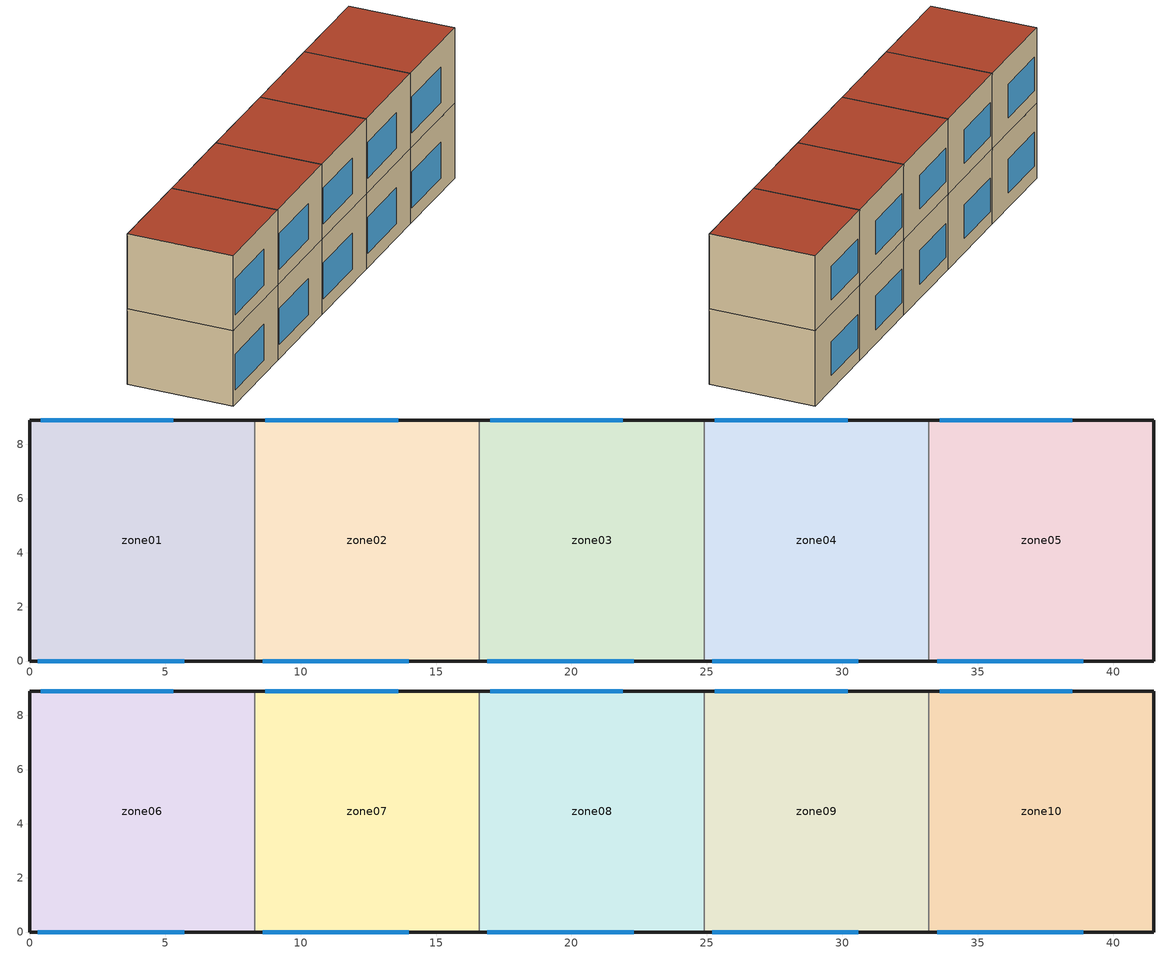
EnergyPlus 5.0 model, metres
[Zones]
zone01
 floor ground (GROUND_FLOOR): 8.3,8.9 8.3,0 0,0 0,8.9 z0
 wall outside (EXT_WALL): 8.3,8.9 0,8.9 0,0 8.3,0 z0:6.5
 wall to zone02 (ADJ_WALL): 8.3,0 8.3,8.9 z0:6.5
 window (EXT_WINDOW1): 0.3,0 5.7,0 z1.25:4.35; 5.3,8.9 0.4,8.9 z1.25:4.15
 ceiling to zone06 (ADJ_CEILING): 0,8.9 0,0 8.3,0 8.3,8.9 z6.5
zone02
 floor ground (GROUND_FLOOR): 16.6,8.9 16.6,0 8.3,0 8.3,8.9 z0
 wall outside (EXT_WALL): 16.6,8.9 8.3,8.9 / 8.3,0 16.6,0 z0:6.5
 wall to zone03 (ADJ_WALL): 16.6,0 16.6,8.9 z0:6.5
 wall to zone01 (ADJ_WALL): 8.3,8.9 8.3,0 z0:6.5
 window (EXT_WINDOW1): 8.6,0 14,0 z1.25:4.35; 13.6,8.9 8.7,8.9 z1.25:4.15
 ceiling to zone07 (ADJ_CEILING): 8.3,8.9 8.3,0 16.6,0 16.6,8.9 z6.5
zone03
 floor ground (GROUND_FLOOR): 24.9,8.9 24.9,0 16.6,0 16.6,8.9 z0
 wall outside (EXT_WALL): 24.9,8.9 16.6,8.9 / 16.6,0 24.9,0 z0:6.5
 wall to zone04 (ADJ_WALL): 24.9,0 24.9,8.9 z0:6.5
 wall to zone02 (ADJ_WALL): 16.6,8.9 16.6,0 z0:6.5
 window (EXT_WINDOW1): 16.9,0 22.3,0 z1.25:4.35; 21.9,8.9 17,8.9 z1.25:4.15
 ceiling to zone08 (ADJ_CEILING): 16.6,8.9 16.6,0 24.9,0 24.9,8.9 z6.5
zone04
 floor ground (GROUND_FLOOR): 33.2,8.9 33.2,0 24.9,0 24.9,8.9 z0
 wall outside (EXT_WALL): 33.2,8.9 24.9,8.9 / 24.9,0 33.2,0 z0:6.5
 wall to zone05 (ADJ_WALL): 33.2,0 33.2,8.9 z0:6.5
 wall to zone03 (ADJ_WALL): 24.9,8.9 24.9,0 z0:6.5
 window (EXT_WINDOW1): 25.2,0 30.6,0 z1.25:4.35; 30.2,8.9 25.3,8.9 z1.25:4.15
 ceiling to zone09 (ADJ_CEILING): 24.9,8.9 24.9,0 33.2,0 33.2,8.9 z6.5
zone05
 floor ground (GROUND_FLOOR): 41.5,8.9 41.5,0 33.2,0 33.2,8.9 z0
 wall outside (EXT_WALL): 33.2,0 41.5,0 41.5,8.9 33.2,8.9 z0:6.5
 wall to zone04 (ADJ_WALL): 33.2,8.9 33.2,0 z0:6.5
 window (EXT_WINDOW1): 33.5,0 38.9,0 z1.25:4.35; 38.5,8.9 33.6,8.9 z1.25:4.15
 ceiling to zone10 (ADJ_CEILING): 33.2,8.9 33.2,0 41.5,0 41.5,8.9 z6.5
zone06
 floor to zone01 (ADJ_CEILING): 8.3,8.9 8.3,0 0,0 0,8.9 z6.5
 wall outside (EXT_WALL): 8.3,8.9 0,8.9 0,0 8.3,0 z6.5:13
 wall to zone07 (ADJ_WALL): 8.3,0 8.3,8.9 z6.5:13
 window (EXT_WINDOW1): 0.3,0 5.7,0 z7.75:10.85; 5.3,8.9 0.4,8.9 z7.75:10.65
 roof outside (EXT_ROOF): 0,8.9 0,0 8.3,0 8.3,8.9 z13
zone07
 floor to zone02 (ADJ_CEILING): 16.6,8.9 16.6,0 8.3,0 8.3,8.9 z6.5
 wall outside (EXT_WALL): 16.6,8.9 8.3,8.9 / 8.3,0 16.6,0 z6.5:13
 wall to zone08 (ADJ_WALL): 16.6,0 16.6,8.9 z6.5:13
 wall to zone06 (ADJ_WALL): 8.3,8.9 8.3,0 z6.5:13
 window (EXT_WINDOW1): 8.6,0 14,0 z7.75:10.85; 13.6,8.9 8.7,8.9 z7.75:10.65
 roof outside (EXT_ROOF): 8.3,8.9 8.3,0 16.6,0 16.6,8.9 z13
zone08
 floor to zone03 (ADJ_CEILING): 24.9,8.9 24.9,0 16.6,0 16.6,8.9 z6.5
 wall outside (EXT_WALL): 24.9,8.9 16.6,8.9 / 16.6,0 24.9,0 z6.5:13
 wall to zone09 (ADJ_WALL): 24.9,0 24.9,8.9 z6.5:13
 wall to zone07 (ADJ_WALL): 16.6,8.9 16.6,0 z6.5:13
 window (EXT_WINDOW1): 16.9,0 22.3,0 z7.75:10.85; 21.9,8.9 17,8.9 z7.75:10.65
 roof outside (EXT_ROOF): 16.6,8.9 16.6,0 24.9,0 24.9,8.9 z13
zone09
 floor to zone04 (ADJ_CEILING): 33.2,8.9 33.2,0 24.9,0 24.9,8.9 z6.5
 wall outside (EXT_WALL): 33.2,8.9 24.9,8.9 / 24.9,0 33.2,0 z6.5:13
 wall to zone10 (ADJ_WALL): 33.2,0 33.2,8.9 z6.5:13
 wall to zone08 (ADJ_WALL): 24.9,8.9 24.9,0 z6.5:13
 window (EXT_WINDOW1): 25.2,0 30.6,0 z7.75:10.85; 30.2,8.9 25.3,8.9 z7.75:10.65
 roof outside (EXT_ROOF): 24.9,8.9 24.9,0 33.2,0 33.2,8.9 z13
zone10
 floor to zone05 (ADJ_CEILING): 41.5,8.9 41.5,0 33.2,0 33.2,8.9 z6.5
 wall outside (EXT_WALL): 33.2,0 41.5,0 41.5,8.9 33.2,8.9 z6.5:13
 wall to zone09 (ADJ_WALL): 33.2,8.9 33.2,0 z6.5:13
 window (EXT_WINDOW1): 33.5,0 38.9,0 z7.75:10.85; 38.5,8.9 33.6,8.9 z7.75:10.65
 roof outside (EXT_ROOF): 33.2,8.9 33.2,0 41.5,0 41.5,8.9 z13
[Building]
TRNSYS18: North Axis {deg}=0; Terrain=City; Loads Convergence Tolerance Value=0; Temperature Convergence Tolerance Value {deltaC}=0; Solar Distribution=FullInteriorAndExterior; Maximum Number of Warmup Days=0
[Site:Location]
not used: Latitude {deg}=0; Longitude {deg}=0; Time Zone {hr}=0; Elevation {m}=0
[Construction]
GROUND_FLOOR; EXT_WALL; EXT_ROOF; ADJ_WALL; ADJ_CEILING; EXT_WINDOW1: 
[WindowProperty:ShadingControl]
ESHADE=0; ISHADE=INPUT 1*MAX_ISHADE : SHADECNTRL=ISHADE_INTERNAL
[SurfaceProperty:OtherSideCoefficients]
BOUNDARY=IDENTICAL; BOUNDARY=INPUT 1*TBOUNDARY; BOUNDARY=INPUT 1*TBOUNDARY_2; BOUNDARY=INPUT 1*TBOUNDARY_3; BOUNDARY=INPUT 1*TGROUND; BOUNDARY=20; BOUNDARY=15
[Zone] Multiplier=1
zone01; zone02; zone03; zone04; zone05; zone06; zone07; zone08; zone09; zone10
